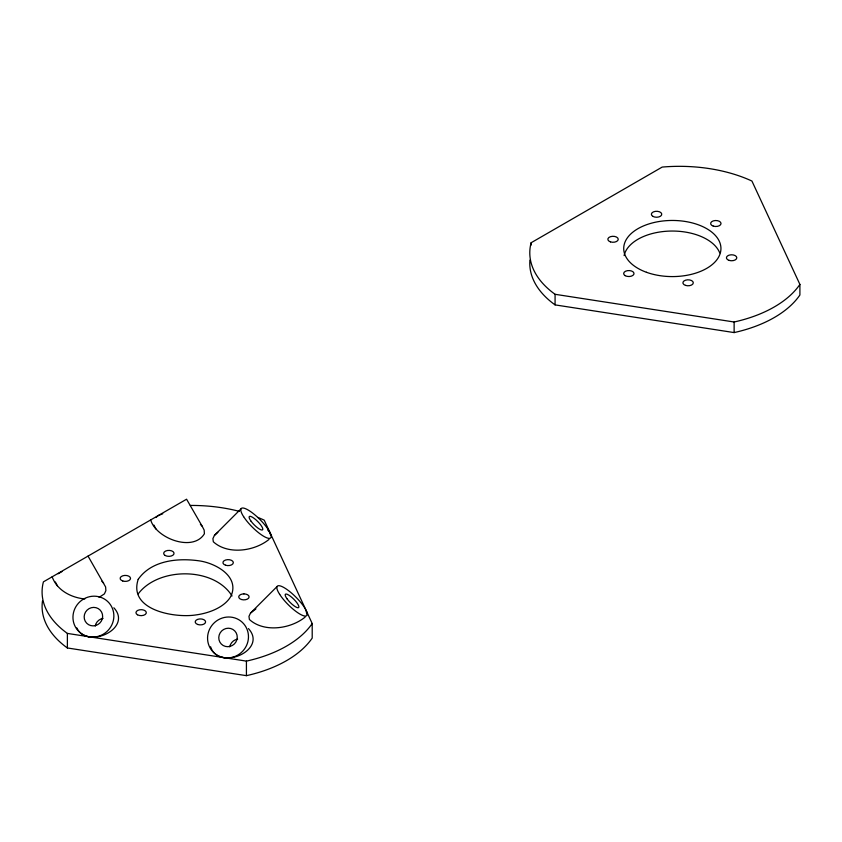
<?xml version="1.0" encoding="UTF-8"?>
<svg xmlns="http://www.w3.org/2000/svg" width="842" height="842" viewBox="0 0 842 842"><rect width="100%" height="100%" fill="white"/><g stroke="black" fill="none" stroke-linecap="round" stroke-linejoin="round"><path stroke-width="1.26" d="M240.97 508.873L214.447 535.396L212.9 538.627L213.331 541.785C227.887 555.067 254.505 551.289 269.061 539.385M277.029 586.579L250.506 613.102L248.969 616.344L249.39 619.491C263.956 632.784 290.574 628.995 305.13 617.091M138.193 593.894C158.349 566.95 213.889 566.666 232.034 595.968M214.447 535.396L217.846 532.291M250.506 613.102L255.926 608.903M58.14 573.77L61.95 571.571M155.896 517.535L158.222 515.578L162.738 513.788M531.123 245.096L531.123 242.749L662.191 167.074A115.912 66.918 0 0 1 751.927 181.041L799.9 284.417L799.9 295.005A114.975 66.381 0 0 1 734.129 332.579L555.078 304.888A114.775 66.265 0 0 1 529.923 260.157M99.051 597.388L104.408 593.884L105.881 590.631L105.618 586.969L88.042 556.099M531.123 242.749A114.775 66.265 0 0 0 555.078 294.3L734.129 322.002A114.975 66.381 0 0 0 799.9 284.417M150.686 519.935C156.044 538.491 193.228 552.384 204.406 533.744L204.153 530.081L202.175 526.239L186.577 499.211L43.416 581.854A114.775 66.265 0 0 0 67.381 633.416L246.422 661.117A114.975 66.381 0 0 0 312.203 623.533L264.22 520.156A115.912 66.918 0 0 0 257.841 517.409M42.489 600.956A114.775 66.265 0 0 0 67.381 647.972L246.422 675.663A114.975 66.381 0 0 0 312.203 638.089L312.203 623.533M84.81 598.978C71.117 597.599 57.13 590.442 52.151 576.823M200.407 524.366L202.175 526.239M101.871 581.254L103.65 583.127M248.464 628.606C268.335 650.308 218.552 671.674 210.605 646.782M113.859 607.787C133.131 628.595 86.958 649.866 76.811 627.9M267.819 530.134L270.177 532.986L270.461 535.091M153.918 525.103L155.886 528.944M55.383 581.99L57.351 585.832M306.246 610.703L306.667 613.85M734.129 322.002L734.129 332.579M555.078 294.3L555.078 304.888M246.422 661.117L246.422 675.663M67.381 633.416L67.381 647.972M190.366 505.442A115.912 66.918 0 0 1 239.381 511.368M624.101 255.6A48.604 28.06 0 0 1 669.948 231.076A48.604 28.06 0 0 1 719.731 252.884M95.188 626.08A9.399 9.073 -45 0 1 103.092 618.365M229.729 646.845A9.399 9.073 -45 0 1 237.633 639.131M138.193 579.349C128.058 610.071 174.147 618.112 195.407 615.007A48.604 28.06 0 0 0 231.066 595.936C239.781 576.202 215.299 563.035 199.007 560.825C177.83 557.825 151.413 560.351 138.193 579.349M243.917 593.894L242.58 593.989A5.189 2.989 0 0 0 239.949 598.809A5.189 2.989 0 0 0 248.622 598.146A5.189 2.989 0 0 0 243.917 593.894M225.551 565.214A5.189 2.989 0 0 0 233.329 562.614A5.189 2.989 0 0 0 225.551 560.025A5.189 2.989 0 0 0 225.551 565.214M137.467 614.776A5.189 3 0 0 0 146.14 613.439A5.189 3 0 0 0 139.783 609.766A5.189 3 0 0 0 137.467 614.776M197.817 624.501A5.189 2.989 0 0 0 205.595 621.901A5.189 2.989 0 0 0 197.817 619.312A5.189 2.989 0 0 0 197.817 624.501M243.633 516.693A20.808 5.389 45 0 0 269.829 538.322A20.808 5.389 45 0 0 254.442 514.504A20.808 5.389 45 0 0 243.633 516.693M229.529 657.791A20.808 20.103 -45 0 0 244.917 625.353A20.808 20.103 -45 0 0 209.584 629.216A20.808 20.103 -45 0 0 229.529 657.791M94.936 636.973A20.808 20.103 -45 0 0 110.313 604.535A20.808 20.103 -45 0 0 74.98 608.398A20.808 20.103 -45 0 0 94.936 636.973M122.753 580.991A5.189 2.989 0 0 0 130.531 578.391A5.189 2.989 0 0 0 122.753 575.802A5.189 2.989 0 0 0 122.753 580.991M165.19 555.488A5.189 2.989 0 0 0 173.862 554.152A5.189 2.989 0 0 0 167.516 550.489A5.189 2.989 0 0 0 165.19 555.488M279.702 594.41A20.808 5.389 45 0 0 305.888 616.028A20.808 5.389 45 0 0 290.511 592.21A20.808 5.389 45 0 0 279.702 594.41M287.154 598.967A9.399 2.431 45 0 0 298.657 607.556A9.399 2.431 45 0 0 290.279 596.136A9.399 2.431 45 0 0 287.154 598.967M251.095 521.261A9.399 2.431 45 0 0 262.588 529.839A9.399 2.431 45 0 0 254.221 518.43A9.399 2.431 45 0 0 251.095 521.261M95.535 625.543A9.399 9.073 -45 0 0 100.135 610.071A9.399 9.073 -45 0 0 84.558 614.281A9.399 9.073 -45 0 0 95.535 625.543M230.129 646.372A9.399 9.073 -45 0 0 234.739 630.89A9.399 9.073 -45 0 0 219.162 635.11A9.399 9.073 -45 0 0 230.129 646.372M652.887 216.373A5.189 2.989 0 0 0 661.57 215.036A5.189 2.989 0 0 0 655.213 211.374A5.189 2.989 0 0 0 652.887 216.373M685.514 285.385A5.189 2.989 0 0 0 693.292 282.786A5.189 2.989 0 0 0 685.514 280.197A5.189 2.989 0 0 0 685.514 285.385M646.435 272.271A48.604 28.06 0 0 0 720.91 249.6A48.604 28.06 0 0 0 649.656 223.698A48.604 28.06 0 0 0 646.435 272.271M610.461 241.875A5.189 2.989 0 0 0 618.238 239.286A5.189 2.989 0 0 0 610.461 236.686A5.189 2.989 0 0 0 610.461 241.875M625.164 275.66A5.189 3 0 0 0 633.837 274.324A5.189 3 0 0 0 627.49 270.65A5.189 3 0 0 0 625.164 275.66M729.025 260.367A5.189 2.989 0 0 0 736.803 257.768A5.189 2.989 0 0 0 729.025 255.179A5.189 2.989 0 0 0 729.025 260.367M713.248 226.098A5.189 2.989 0 0 0 721.026 223.509A5.189 2.989 0 0 0 713.248 220.909A5.189 2.989 0 0 0 713.248 226.098"/></g></svg>
